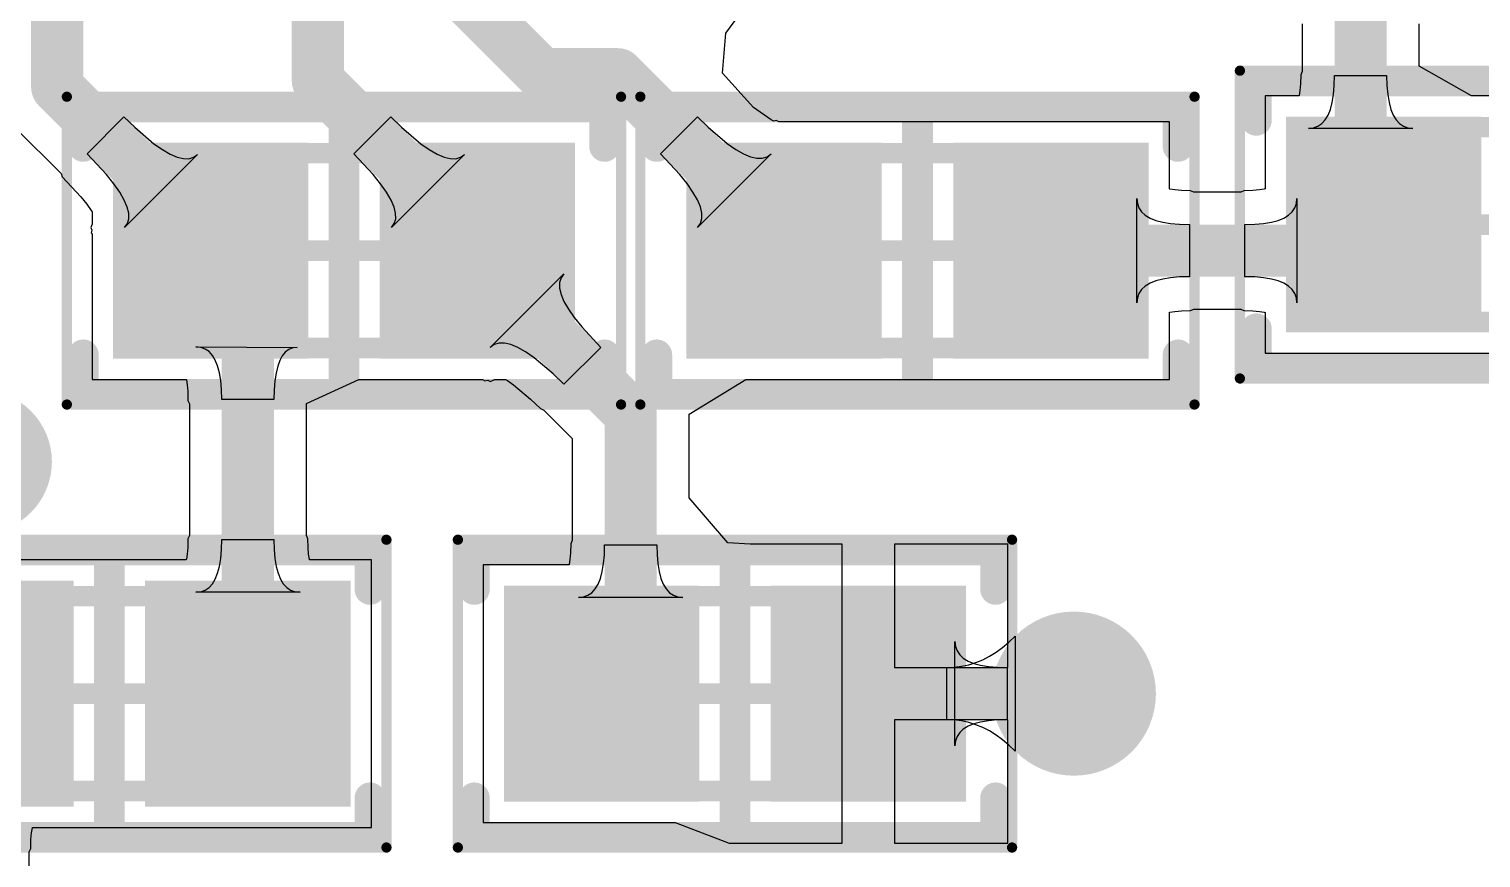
# Model space of a CAD drawing. Header units: millimetres. Extents: x 5.78 to 6.87, y 0.85 to 2.46.
# Drawn here: x 5.9346 to 6.2131, y 1.5185 to 1.6775 of the extents above; entities that cross this region are included whole.
import ezdxf

# ---------------------------------------------------------------- set-up
doc = ezdxf.new("R2010")
doc.units = ezdxf.units.MM
doc.header["$MEASUREMENT"] = 0
for name, color, linetype in [('BottomLayer', 5, 'Continuous'), ('Mechanical13', 56, 'Continuous'), ('Mechanical15', 56, 'Continuous'), ('MultiLayer', 9, 'Continuous'), ('TopLayer', 1, 'Continuous'), ('TopOverlay', 2, 'Continuous'), ('TopPaste', 8, 'Continuous'), ('TopSolder', 216, 'Continuous'), ('ViaHoleLayer', 16, 'Continuous')]:
    doc.layers.add(name, color=color, linetype=linetype)

# ---------------------------------------------------------------- blocks, each defined once
blk = doc.blocks.new('CAP_0603_1608_47')
at = {"layer": 'Mechanical13', "const_width": 0.00394}
for points in [[(-0.03445, 0.0187), (-0.03445, -0.0187)], [(0.03445, 0.0187), (-0.03445, 0.0187)], [(0.03445, 0.0187), (0.03445, -0.0187)], [(0.03445, -0.0187), (-0.03445, -0.0187)]]:
    blk.add_lwpolyline(points, dxfattribs=at)
at = {"layer": 'Mechanical13', "const_width": 0.00197}
for points in [[(-0.03543, 0.0187, 1), (-0.03346, 0.0187, 1)], [(-0.03543, 0.0187, 1), (-0.03346, 0.0187, 1)], [(0.03346, 0.0187, 1), (0.03543, 0.0187, 1)], [(0.03346, 0.0187, 1), (0.03543, 0.0187, 1)], [(-0.03543, -0.0187, 1), (-0.03346, -0.0187, 1)], [(-0.03543, -0.0187, 1), (-0.03346, -0.0187, 1)], [(0.03346, -0.0187, 1), (0.03543, -0.0187, 1)], [(0.03346, -0.0187, 1), (0.03543, -0.0187, 1)]]:
    blk.add_lwpolyline(points, format="xyb", close=True, dxfattribs=at)
at = {"layer": 'Mechanical15'}
for points, const_width in [([(-0.05315, 0.02953), (-0.05315, -0.02953)], 0.00197), ([(0.05315, 0.02953), (-0.05315, 0.02953)], 0.00197), ([(0.05315, 0.02953), (0.05315, -0.02953)], 0.00197), ([(0, 0.0187), (0, -0.0187)], 0.00394), ([(0.0187, 0), (-0.0187, 0)], 0.00394), ([(0.05315, -0.02953), (-0.05315, -0.02953)], 0.00197)]:
    blk.add_lwpolyline(points, dxfattribs=dict(at, const_width=const_width))
for points, const_width in [([(-0.05364, 0.02953, 1), (-0.05266, 0.02953, 1)], 0.000984), ([(-0.05364, 0.02953, 1), (-0.05266, 0.02953, 1)], 0.000984), ([(0.05266, 0.02953, 1), (0.05364, 0.02953, 1)], 0.000984), ([(0.05266, 0.02953, 1), (0.05364, 0.02953, 1)], 0.000984), ([(-0.00098, 0.0187, 1), (0.00098, 0.0187, 1)], 0.00197), ([(-0.01968, 0, 1), (-0.01772, 0, 1)], 0.00197), ([(0.01772, 0, 1), (0.01968, 0, 1)], 0.00197), ([(-0.00098, -0.0187, 1), (0.00098, -0.0187, 1)], 0.00197), ([(-0.05364, -0.02953, 1), (-0.05266, -0.02953, 1)], 0.000984), ([(-0.05364, -0.02953, 1), (-0.05266, -0.02953, 1)], 0.000984), ([(0.05266, -0.02953, 1), (0.05364, -0.02953, 1)], 0.000984), ([(0.05266, -0.02953, 1), (0.05364, -0.02953, 1)], 0.000984)]:
    blk.add_lwpolyline(points, format="xyb", close=True, dxfattribs=dict(at, const_width=const_width))
at = {"layer": 'TopLayer'}
for points in [[(-0.00886, -0.01969), (-0.00886, 0.01969), (-0.04429, -0.01969), (-0.04429, 0.01969)], [(0.04429, -0.01969), (0.04429, 0.01969), (0.00886, -0.01969), (0.00886, 0.01969)]]:
    blk.add_solid(points, dxfattribs=at)
at = {"layer": 'TopOverlay', "const_width": 0.00591}
for points in [[(0.05, 0.02756), (-0.05, 0.02756)], [(-0.05, 0.02756), (-0.05, 0.02)], [(0, 0.02756), (0, -0.02756)], [(0.05, 0.02756), (0.05, 0.02)], [(-0.05, -0.02), (-0.05, -0.02756)], [(0.05, -0.02), (0.05, -0.02756)], [(0.05, -0.02756), (-0.05, -0.02756)]]:
    blk.add_lwpolyline(points, dxfattribs=at)
at = {"layer": 'TopOverlay', "const_width": 0.00295}
for points in [[(-0.05148, 0.02756, 1), (-0.04852, 0.02756, 1)], [(-0.05148, 0.02756, 1), (-0.04852, 0.02756, 1)], [(-0.00148, 0.02756, 1), (0.00148, 0.02756, 1)], [(0.04852, 0.02756, 1), (0.05148, 0.02756, 1)], [(0.04852, 0.02756, 1), (0.05148, 0.02756, 1)], [(-0.05148, 0.02, 1), (-0.04852, 0.02, 1)], [(0.04852, 0.02, 1), (0.05148, 0.02, 1)], [(-0.05148, -0.02, 1), (-0.04852, -0.02, 1)], [(0.04852, -0.02, 1), (0.05148, -0.02, 1)], [(-0.05148, -0.02756, 1), (-0.04852, -0.02756, 1)], [(-0.05148, -0.02756, 1), (-0.04852, -0.02756, 1)], [(-0.00148, -0.02756, 1), (0.00148, -0.02756, 1)], [(0.04852, -0.02756, 1), (0.05148, -0.02756, 1)], [(0.04852, -0.02756, 1), (0.05148, -0.02756, 1)]]:
    blk.add_lwpolyline(points, format="xyb", close=True, dxfattribs=at)
at = {"layer": 'TopPaste'}
for points in [[(-0.00886, -0.01969), (-0.00886, 0.01969), (-0.04429, -0.01969), (-0.04429, 0.01969)], [(0.04429, -0.01969), (0.04429, 0.01969), (0.00886, -0.01969), (0.00886, 0.01969)]]:
    blk.add_solid(points, dxfattribs=at)
at = {"layer": 'TopSolder'}
for points in [[(-0.00686, -0.02168), (-0.00686, 0.02168), (-0.04629, -0.02168), (-0.04629, 0.02168)], [(0.04629, -0.02168), (0.04629, 0.02168), (0.00686, -0.02168), (0.00686, 0.02168)]]:
    blk.add_solid(points, dxfattribs=at)
blk = doc.blocks.new('RES_0603_1608_60')
at = {"layer": 'Mechanical13', "const_width": 0.00394}
for points in [[(-0.03445, 0.0187), (-0.03445, -0.0187)], [(0.03445, 0.0187), (-0.03445, 0.0187)], [(0.03445, 0.0187), (0.03445, -0.0187)], [(0.03445, -0.0187), (-0.03445, -0.0187)]]:
    blk.add_lwpolyline(points, dxfattribs=at)
at = {"layer": 'Mechanical13', "const_width": 0.00197}
for points in [[(-0.03543, 0.0187, 1), (-0.03346, 0.0187, 1)], [(-0.03543, 0.0187, 1), (-0.03346, 0.0187, 1)], [(0.03346, 0.0187, 1), (0.03543, 0.0187, 1)], [(0.03346, 0.0187, 1), (0.03543, 0.0187, 1)], [(-0.03543, -0.0187, 1), (-0.03346, -0.0187, 1)], [(-0.03543, -0.0187, 1), (-0.03346, -0.0187, 1)], [(0.03346, -0.0187, 1), (0.03543, -0.0187, 1)], [(0.03346, -0.0187, 1), (0.03543, -0.0187, 1)]]:
    blk.add_lwpolyline(points, format="xyb", close=True, dxfattribs=at)
at = {"layer": 'Mechanical15'}
for points, const_width in [([(-0.05315, 0.02953), (-0.05315, -0.02953)], 0.00197), ([(0.05315, 0.02953), (-0.05315, 0.02953)], 0.00197), ([(0.05315, 0.02953), (0.05315, -0.02953)], 0.00197), ([(0, 0.0187), (0, -0.0187)], 0.00394), ([(0.0187, 0), (-0.0187, 0)], 0.00394), ([(0.05315, -0.02953), (-0.05315, -0.02953)], 0.00197)]:
    blk.add_lwpolyline(points, dxfattribs=dict(at, const_width=const_width))
for points, const_width in [([(-0.05364, 0.02953, 1), (-0.05266, 0.02953, 1)], 0.000984), ([(-0.05364, 0.02953, 1), (-0.05266, 0.02953, 1)], 0.000984), ([(0.05266, 0.02953, 1), (0.05364, 0.02953, 1)], 0.000984), ([(0.05266, 0.02953, 1), (0.05364, 0.02953, 1)], 0.000984), ([(-0.00098, 0.0187, 1), (0.00098, 0.0187, 1)], 0.00197), ([(-0.01968, 0, 1), (-0.01772, 0, 1)], 0.00197), ([(0.01772, 0, 1), (0.01968, 0, 1)], 0.00197), ([(-0.00098, -0.0187, 1), (0.00098, -0.0187, 1)], 0.00197), ([(-0.05364, -0.02953, 1), (-0.05266, -0.02953, 1)], 0.000984), ([(-0.05364, -0.02953, 1), (-0.05266, -0.02953, 1)], 0.000984), ([(0.05266, -0.02953, 1), (0.05364, -0.02953, 1)], 0.000984), ([(0.05266, -0.02953, 1), (0.05364, -0.02953, 1)], 0.000984)]:
    blk.add_lwpolyline(points, format="xyb", close=True, dxfattribs=dict(at, const_width=const_width))
at = {"layer": 'TopLayer'}
for points in [[(-0.00886, -0.0187), (-0.00886, 0.0187), (-0.04232, -0.0187), (-0.04232, 0.0187)], [(0.04232, -0.0187), (0.04232, 0.0187), (0.00886, -0.0187), (0.00886, 0.0187)]]:
    blk.add_solid(points, dxfattribs=at)
at = {"layer": 'TopOverlay', "const_width": 0.00591}
for points in [[(-0.05, 0.02756), (-0.05, 0.02)], [(0.05, 0.02756), (-0.05, 0.02756)], [(0, 0.02756), (0, -0.02756)], [(0.05, 0.02756), (0.05, 0.02)], [(-0.05, -0.02), (-0.05, -0.02756)], [(0.05, -0.02), (0.05, -0.02756)], [(0.05, -0.02756), (-0.05, -0.02756)]]:
    blk.add_lwpolyline(points, dxfattribs=at)
at = {"layer": 'TopOverlay', "const_width": 0.00295}
for points in [[(-0.05148, 0.02756, 1), (-0.04852, 0.02756, 1)], [(-0.05148, 0.02756, 1), (-0.04852, 0.02756, 1)], [(-0.00148, 0.02756, 1), (0.00148, 0.02756, 1)], [(0.04852, 0.02756, 1), (0.05148, 0.02756, 1)], [(0.04852, 0.02756, 1), (0.05148, 0.02756, 1)], [(-0.05148, 0.02, 1), (-0.04852, 0.02, 1)], [(0.04852, 0.02, 1), (0.05148, 0.02, 1)], [(-0.05148, -0.02, 1), (-0.04852, -0.02, 1)], [(0.04852, -0.02, 1), (0.05148, -0.02, 1)], [(-0.05148, -0.02756, 1), (-0.04852, -0.02756, 1)], [(-0.05148, -0.02756, 1), (-0.04852, -0.02756, 1)], [(-0.00148, -0.02756, 1), (0.00148, -0.02756, 1)], [(0.04852, -0.02756, 1), (0.05148, -0.02756, 1)], [(0.04852, -0.02756, 1), (0.05148, -0.02756, 1)]]:
    blk.add_lwpolyline(points, format="xyb", close=True, dxfattribs=at)
at = {"layer": 'TopPaste'}
for points in [[(-0.00886, -0.0187), (-0.00886, 0.0187), (-0.04232, -0.0187), (-0.04232, 0.0187)], [(0.04232, -0.0187), (0.04232, 0.0187), (0.00886, -0.0187), (0.00886, 0.0187)]]:
    blk.add_solid(points, dxfattribs=at)
at = {"layer": 'TopSolder'}
for points in [[(-0.00686, -0.0207), (-0.00686, 0.0207), (-0.04432, -0.0207), (-0.04432, 0.0207)], [(0.04432, -0.0207), (0.04432, 0.0207), (0.00686, -0.0207), (0.00686, 0.0207)]]:
    blk.add_solid(points, dxfattribs=at)
blk = doc.blocks.new('RES_0603_1608_65')
at = {"layer": 'Mechanical13', "const_width": 0.00394}
for points in [[(-0.03445, -0.0187), (-0.03445, 0.0187)], [(-0.03445, 0.0187), (0.03445, 0.0187)], [(0.03445, -0.0187), (0.03445, 0.0187)], [(-0.03445, -0.0187), (0.03445, -0.0187)]]:
    blk.add_lwpolyline(points, dxfattribs=at)
at = {"layer": 'Mechanical13', "const_width": 0.00197}
for points in [[(-0.03543, 0.0187, 1), (-0.03346, 0.0187, 1)], [(-0.03543, 0.0187, 1), (-0.03346, 0.0187, 1)], [(0.03346, 0.0187, 1), (0.03543, 0.0187, 1)], [(0.03346, 0.0187, 1), (0.03543, 0.0187, 1)], [(-0.03543, -0.0187, 1), (-0.03346, -0.0187, 1)], [(-0.03543, -0.0187, 1), (-0.03346, -0.0187, 1)], [(0.03346, -0.0187, 1), (0.03543, -0.0187, 1)], [(0.03346, -0.0187, 1), (0.03543, -0.0187, 1)]]:
    blk.add_lwpolyline(points, format="xyb", close=True, dxfattribs=at)
at = {"layer": 'Mechanical15'}
for points, const_width in [([(-0.05315, -0.02953), (-0.05315, 0.02953)], 0.00197), ([(-0.05315, 0.02953), (0.05315, 0.02953)], 0.00197), ([(0.05315, -0.02953), (0.05315, 0.02953)], 0.00197), ([(0, -0.0187), (0, 0.0187)], 0.00394), ([(-0.0187, 0), (0.0187, 0)], 0.00394), ([(-0.05315, -0.02953), (0.05315, -0.02953)], 0.00197)]:
    blk.add_lwpolyline(points, dxfattribs=dict(at, const_width=const_width))
for points, const_width in [([(-0.05364, 0.02953, 1), (-0.05266, 0.02953, 1)], 0.000984), ([(-0.05364, 0.02953, 1), (-0.05266, 0.02953, 1)], 0.000984), ([(0.05266, 0.02953, 1), (0.05364, 0.02953, 1)], 0.000984), ([(0.05266, 0.02953, 1), (0.05364, 0.02953, 1)], 0.000984), ([(-0.00098, 0.0187, 1), (0.00098, 0.0187, 1)], 0.00197), ([(-0.01968, 0, 1), (-0.01772, 0, 1)], 0.00197), ([(0.01772, 0, 1), (0.01968, 0, 1)], 0.00197), ([(-0.00098, -0.0187, 1), (0.00098, -0.0187, 1)], 0.00197), ([(-0.05364, -0.02953, 1), (-0.05266, -0.02953, 1)], 0.000984), ([(-0.05364, -0.02953, 1), (-0.05266, -0.02953, 1)], 0.000984), ([(0.05266, -0.02953, 1), (0.05364, -0.02953, 1)], 0.000984), ([(0.05266, -0.02953, 1), (0.05364, -0.02953, 1)], 0.000984)]:
    blk.add_lwpolyline(points, format="xyb", close=True, dxfattribs=dict(at, const_width=const_width))
at = {"layer": 'TopLayer'}
for points in [[(-0.00886, -0.0187), (-0.00886, 0.0187), (-0.04232, -0.0187), (-0.04232, 0.0187)], [(0.04232, -0.0187), (0.04232, 0.0187), (0.00886, -0.0187), (0.00886, 0.0187)]]:
    blk.add_solid(points, dxfattribs=at)
at = {"layer": 'TopOverlay', "const_width": 0.00591}
for points in [[(-0.05, 0.02), (-0.05, 0.02756)], [(-0.05, 0.02756), (0.05, 0.02756)], [(0, -0.02756), (0, 0.02756)], [(0.05, 0.02), (0.05, 0.02756)], [(-0.05, -0.02756), (-0.05, -0.02)], [(0.05, -0.02756), (0.05, -0.02)], [(-0.05, -0.02756), (0.05, -0.02756)]]:
    blk.add_lwpolyline(points, dxfattribs=at)
at = {"layer": 'TopOverlay', "const_width": 0.00295}
for points in [[(-0.05148, 0.02756, 1), (-0.04852, 0.02756, 1)], [(-0.05148, 0.02756, 1), (-0.04852, 0.02756, 1)], [(-0.00148, 0.02756, 1), (0.00148, 0.02756, 1)], [(0.04852, 0.02756, 1), (0.05148, 0.02756, 1)], [(0.04852, 0.02756, 1), (0.05148, 0.02756, 1)], [(-0.05148, 0.02, 1), (-0.04852, 0.02, 1)], [(0.04852, 0.02, 1), (0.05148, 0.02, 1)], [(-0.05148, -0.02, 1), (-0.04852, -0.02, 1)], [(0.04852, -0.02, 1), (0.05148, -0.02, 1)], [(-0.05148, -0.02756, 1), (-0.04852, -0.02756, 1)], [(-0.05148, -0.02756, 1), (-0.04852, -0.02756, 1)], [(-0.00148, -0.02756, 1), (0.00148, -0.02756, 1)], [(0.04852, -0.02756, 1), (0.05148, -0.02756, 1)], [(0.04852, -0.02756, 1), (0.05148, -0.02756, 1)]]:
    blk.add_lwpolyline(points, format="xyb", close=True, dxfattribs=at)
at = {"layer": 'TopPaste'}
for points in [[(-0.00886, -0.0187), (-0.00886, 0.0187), (-0.04232, -0.0187), (-0.04232, 0.0187)], [(0.04232, -0.0187), (0.04232, 0.0187), (0.00886, -0.0187), (0.00886, 0.0187)]]:
    blk.add_solid(points, dxfattribs=at)
at = {"layer": 'TopSolder'}
for points in [[(-0.00686, -0.0207), (-0.00686, 0.0207), (-0.04432, -0.0207), (-0.04432, 0.0207)], [(0.04432, -0.0207), (0.04432, 0.0207), (0.00686, -0.0207), (0.00686, 0.0207)]]:
    blk.add_solid(points, dxfattribs=at)
blk = doc.blocks.new('RES_0603_1608_66')
at = {"layer": 'Mechanical13', "const_width": 0.00394}
for points in [[(-0.03445, -0.0187), (-0.03445, 0.0187)], [(-0.03445, 0.0187), (0.03445, 0.0187)], [(0.03445, -0.0187), (0.03445, 0.0187)], [(-0.03445, -0.0187), (0.03445, -0.0187)]]:
    blk.add_lwpolyline(points, dxfattribs=at)
at = {"layer": 'Mechanical13', "const_width": 0.00197}
for points in [[(-0.03543, 0.0187, 1), (-0.03346, 0.0187, 1)], [(-0.03543, 0.0187, 1), (-0.03346, 0.0187, 1)], [(0.03346, 0.0187, 1), (0.03543, 0.0187, 1)], [(0.03346, 0.0187, 1), (0.03543, 0.0187, 1)], [(-0.03543, -0.0187, 1), (-0.03346, -0.0187, 1)], [(-0.03543, -0.0187, 1), (-0.03346, -0.0187, 1)], [(0.03346, -0.0187, 1), (0.03543, -0.0187, 1)], [(0.03346, -0.0187, 1), (0.03543, -0.0187, 1)]]:
    blk.add_lwpolyline(points, format="xyb", close=True, dxfattribs=at)
at = {"layer": 'Mechanical15'}
for points, const_width in [([(-0.05315, -0.02953), (-0.05315, 0.02953)], 0.00197), ([(-0.05315, 0.02953), (0.05315, 0.02953)], 0.00197), ([(0.05315, -0.02953), (0.05315, 0.02953)], 0.00197), ([(0, -0.0187), (0, 0.0187)], 0.00394), ([(-0.0187, 0), (0.0187, 0)], 0.00394), ([(-0.05315, -0.02953), (0.05315, -0.02953)], 0.00197)]:
    blk.add_lwpolyline(points, dxfattribs=dict(at, const_width=const_width))
for points, const_width in [([(-0.05364, 0.02953, 1), (-0.05266, 0.02953, 1)], 0.000984), ([(-0.05364, 0.02953, 1), (-0.05266, 0.02953, 1)], 0.000984), ([(0.05266, 0.02953, 1), (0.05364, 0.02953, 1)], 0.000984), ([(0.05266, 0.02953, 1), (0.05364, 0.02953, 1)], 0.000984), ([(-0.00098, 0.0187, 1), (0.00098, 0.0187, 1)], 0.00197), ([(-0.01968, 0, 1), (-0.01772, 0, 1)], 0.00197), ([(0.01772, 0, 1), (0.01968, 0, 1)], 0.00197), ([(-0.00098, -0.0187, 1), (0.00098, -0.0187, 1)], 0.00197), ([(-0.05364, -0.02953, 1), (-0.05266, -0.02953, 1)], 0.000984), ([(-0.05364, -0.02953, 1), (-0.05266, -0.02953, 1)], 0.000984), ([(0.05266, -0.02953, 1), (0.05364, -0.02953, 1)], 0.000984), ([(0.05266, -0.02953, 1), (0.05364, -0.02953, 1)], 0.000984)]:
    blk.add_lwpolyline(points, format="xyb", close=True, dxfattribs=dict(at, const_width=const_width))
at = {"layer": 'TopLayer'}
for points in [[(-0.00886, -0.0187), (-0.00886, 0.0187), (-0.04232, -0.0187), (-0.04232, 0.0187)], [(0.04232, -0.0187), (0.04232, 0.0187), (0.00886, -0.0187), (0.00886, 0.0187)]]:
    blk.add_solid(points, dxfattribs=at)
at = {"layer": 'TopOverlay', "const_width": 0.00591}
for points in [[(-0.05, 0.02), (-0.05, 0.02756)], [(-0.05, 0.02756), (0.05, 0.02756)], [(0, -0.02756), (0, 0.02756)], [(0.05, 0.02), (0.05, 0.02756)], [(-0.05, -0.02756), (-0.05, -0.02)], [(0.05, -0.02756), (0.05, -0.02)], [(-0.05, -0.02756), (0.05, -0.02756)]]:
    blk.add_lwpolyline(points, dxfattribs=at)
at = {"layer": 'TopOverlay', "const_width": 0.00295}
for points in [[(-0.05148, 0.02756, 1), (-0.04852, 0.02756, 1)], [(-0.05148, 0.02756, 1), (-0.04852, 0.02756, 1)], [(-0.00148, 0.02756, 1), (0.00148, 0.02756, 1)], [(0.04852, 0.02756, 1), (0.05148, 0.02756, 1)], [(0.04852, 0.02756, 1), (0.05148, 0.02756, 1)], [(-0.05148, 0.02, 1), (-0.04852, 0.02, 1)], [(0.04852, 0.02, 1), (0.05148, 0.02, 1)], [(-0.05148, -0.02, 1), (-0.04852, -0.02, 1)], [(0.04852, -0.02, 1), (0.05148, -0.02, 1)], [(-0.05148, -0.02756, 1), (-0.04852, -0.02756, 1)], [(-0.05148, -0.02756, 1), (-0.04852, -0.02756, 1)], [(-0.00148, -0.02756, 1), (0.00148, -0.02756, 1)], [(0.04852, -0.02756, 1), (0.05148, -0.02756, 1)], [(0.04852, -0.02756, 1), (0.05148, -0.02756, 1)]]:
    blk.add_lwpolyline(points, format="xyb", close=True, dxfattribs=at)
at = {"layer": 'TopPaste'}
for points in [[(-0.00886, -0.0187), (-0.00886, 0.0187), (-0.04232, -0.0187), (-0.04232, 0.0187)], [(0.04232, -0.0187), (0.04232, 0.0187), (0.00886, -0.0187), (0.00886, 0.0187)]]:
    blk.add_solid(points, dxfattribs=at)
at = {"layer": 'TopSolder'}
for points in [[(-0.00686, -0.0207), (-0.00686, 0.0207), (-0.04432, -0.0207), (-0.04432, 0.0207)], [(0.04432, -0.0207), (0.04432, 0.0207), (0.00686, -0.0207), (0.00686, 0.0207)]]:
    blk.add_solid(points, dxfattribs=at)
blk = doc.blocks.new('RES_0603_1608_67')
at = {"layer": 'Mechanical13', "const_width": 0.00394}
for points in [[(-0.03445, 0.0187), (-0.03445, -0.0187)], [(0.03445, 0.0187), (-0.03445, 0.0187)], [(0.03445, 0.0187), (0.03445, -0.0187)], [(0.03445, -0.0187), (-0.03445, -0.0187)]]:
    blk.add_lwpolyline(points, dxfattribs=at)
at = {"layer": 'Mechanical13', "const_width": 0.00197}
for points in [[(-0.03543, 0.0187, 1), (-0.03346, 0.0187, 1)], [(-0.03543, 0.0187, 1), (-0.03346, 0.0187, 1)], [(0.03346, 0.0187, 1), (0.03543, 0.0187, 1)], [(0.03346, 0.0187, 1), (0.03543, 0.0187, 1)], [(-0.03543, -0.0187, 1), (-0.03346, -0.0187, 1)], [(-0.03543, -0.0187, 1), (-0.03346, -0.0187, 1)], [(0.03346, -0.0187, 1), (0.03543, -0.0187, 1)], [(0.03346, -0.0187, 1), (0.03543, -0.0187, 1)]]:
    blk.add_lwpolyline(points, format="xyb", close=True, dxfattribs=at)
at = {"layer": 'Mechanical15'}
for points, const_width in [([(-0.05315, 0.02953), (-0.05315, -0.02953)], 0.00197), ([(0.05315, 0.02953), (-0.05315, 0.02953)], 0.00197), ([(0.05315, 0.02953), (0.05315, -0.02953)], 0.00197), ([(0, 0.0187), (0, -0.0187)], 0.00394), ([(0.0187, 0), (-0.0187, 0)], 0.00394), ([(0.05315, -0.02953), (-0.05315, -0.02953)], 0.00197)]:
    blk.add_lwpolyline(points, dxfattribs=dict(at, const_width=const_width))
for points, const_width in [([(-0.05364, 0.02953, 1), (-0.05266, 0.02953, 1)], 0.000984), ([(-0.05364, 0.02953, 1), (-0.05266, 0.02953, 1)], 0.000984), ([(0.05266, 0.02953, 1), (0.05364, 0.02953, 1)], 0.000984), ([(0.05266, 0.02953, 1), (0.05364, 0.02953, 1)], 0.000984), ([(-0.00098, 0.0187, 1), (0.00098, 0.0187, 1)], 0.00197), ([(-0.01968, 0, 1), (-0.01772, 0, 1)], 0.00197), ([(0.01772, 0, 1), (0.01968, 0, 1)], 0.00197), ([(-0.00098, -0.0187, 1), (0.00098, -0.0187, 1)], 0.00197), ([(-0.05364, -0.02953, 1), (-0.05266, -0.02953, 1)], 0.000984), ([(-0.05364, -0.02953, 1), (-0.05266, -0.02953, 1)], 0.000984), ([(0.05266, -0.02953, 1), (0.05364, -0.02953, 1)], 0.000984), ([(0.05266, -0.02953, 1), (0.05364, -0.02953, 1)], 0.000984)]:
    blk.add_lwpolyline(points, format="xyb", close=True, dxfattribs=dict(at, const_width=const_width))
at = {"layer": 'TopLayer'}
for points in [[(-0.00886, -0.0187), (-0.00886, 0.0187), (-0.04232, -0.0187), (-0.04232, 0.0187)], [(0.04232, -0.0187), (0.04232, 0.0187), (0.00886, -0.0187), (0.00886, 0.0187)]]:
    blk.add_solid(points, dxfattribs=at)
at = {"layer": 'TopOverlay', "const_width": 0.00591}
for points in [[(-0.05, 0.02756), (-0.05, 0.02)], [(0.05, 0.02756), (-0.05, 0.02756)], [(0, 0.02756), (0, -0.02756)], [(0.05, 0.02756), (0.05, 0.02)], [(-0.05, -0.02), (-0.05, -0.02756)], [(0.05, -0.02), (0.05, -0.02756)], [(0.05, -0.02756), (-0.05, -0.02756)]]:
    blk.add_lwpolyline(points, dxfattribs=at)
at = {"layer": 'TopOverlay', "const_width": 0.00295}
for points in [[(-0.05148, 0.02756, 1), (-0.04852, 0.02756, 1)], [(-0.05148, 0.02756, 1), (-0.04852, 0.02756, 1)], [(-0.00148, 0.02756, 1), (0.00148, 0.02756, 1)], [(0.04852, 0.02756, 1), (0.05148, 0.02756, 1)], [(0.04852, 0.02756, 1), (0.05148, 0.02756, 1)], [(-0.05148, 0.02, 1), (-0.04852, 0.02, 1)], [(0.04852, 0.02, 1), (0.05148, 0.02, 1)], [(-0.05148, -0.02, 1), (-0.04852, -0.02, 1)], [(0.04852, -0.02, 1), (0.05148, -0.02, 1)], [(-0.05148, -0.02756, 1), (-0.04852, -0.02756, 1)], [(-0.05148, -0.02756, 1), (-0.04852, -0.02756, 1)], [(-0.00148, -0.02756, 1), (0.00148, -0.02756, 1)], [(0.04852, -0.02756, 1), (0.05148, -0.02756, 1)], [(0.04852, -0.02756, 1), (0.05148, -0.02756, 1)]]:
    blk.add_lwpolyline(points, format="xyb", close=True, dxfattribs=at)
at = {"layer": 'TopPaste'}
for points in [[(-0.00886, -0.0187), (-0.00886, 0.0187), (-0.04232, -0.0187), (-0.04232, 0.0187)], [(0.04232, -0.0187), (0.04232, 0.0187), (0.00886, -0.0187), (0.00886, 0.0187)]]:
    blk.add_solid(points, dxfattribs=at)
at = {"layer": 'TopSolder'}
for points in [[(-0.00686, -0.0207), (-0.00686, 0.0207), (-0.04432, -0.0207), (-0.04432, 0.0207)], [(0.04432, -0.0207), (0.04432, 0.0207), (0.00686, -0.0207), (0.00686, 0.0207)]]:
    blk.add_solid(points, dxfattribs=at)

msp = doc.modelspace()

# ---------------------------------------------------------------- linework, layer by layer
at = {"layer": 'BottomLayer'}
for points, const_width in [([(5.91831, 1.59449, 1), (5.93209, 1.59449, 1)], 0.01378), ([(6.12713, 1.55, 1), (6.14287, 1.55, 1)], 0.01575)]:
    msp.add_lwpolyline(points, format="xyb", close=True, dxfattribs=dict(at, const_width=const_width))
at = {"layer": 'MultiLayer'}
for points, const_width in [([(5.91831, 1.59449, 1), (5.93209, 1.59449, 1)], 0.01378), ([(6.12713, 1.55, 1), (6.14287, 1.55, 1)], 0.01575)]:
    msp.add_lwpolyline(points, format="xyb", close=True, dxfattribs=dict(at, const_width=const_width))
at = {"layer": 'TopLayer'}
for p, q in [((6.06761, 1.66905), (6.06822, 1.6767)), ((6.06822, 1.6767), (6.07004, 1.67917)), ((6.17878, 1.6785), (6.17878, 1.66937)), ((6.20122, 1.67039), (6.20122, 1.6785)), ((6.07354, 1.66246), (6.06761, 1.66905)), ((6.17851, 1.66875), (6.17846, 1.66703)), ((6.17878, 1.66937), (6.17851, 1.66875)), ((6.18495, 1.66666), (6.185, 1.66858)), ((6.185, 1.66858), (6.195, 1.66858)), ((6.195, 1.66858), (6.19505, 1.66666)), ((6.21128, 1.6647), (6.20122, 1.67039)), ((6.17835, 1.66575), (6.17819, 1.66479)), ((6.17846, 1.66703), (6.17835, 1.66575)), ((6.1848, 1.66494), (6.18495, 1.66666)), ((6.19505, 1.66666), (6.1952, 1.66494)), ((6.17817, 1.6647), (6.17168, 1.6647)), ((6.17168, 1.6647), (6.17168, 1.64685)), ((6.17819, 1.66479), (6.17817, 1.6647)), ((6.1842, 1.6621), (6.18455, 1.66342)), ((6.18455, 1.66342), (6.1848, 1.66494)), ((6.1952, 1.66494), (6.19545, 1.66342)), ((6.19545, 1.66342), (6.1958, 1.6621)), ((6.21684, 1.6647), (6.21128, 1.6647)), ((5.94573, 1.65358), (5.9528, 1.66065)), ((5.9528, 1.66065), (5.95486, 1.65866)), ((5.99691, 1.65358), (6.00398, 1.66065)), ((6.00398, 1.66065), (6.00604, 1.65866)), ((6.05573, 1.65358), (6.0628, 1.66065)), ((6.0628, 1.66065), (6.06485, 1.65867)), ((6.07694, 1.66008), (6.07354, 1.66246)), ((6.07743, 1.65987), (6.07694, 1.66008)), ((6.07795, 1.66), (6.07743, 1.65987)), ((6.07843, 1.6597), (6.07795, 1.66)), ((6.18255, 1.65937), (6.1832, 1.66008)), ((6.1832, 1.66008), (6.18375, 1.66099)), ((6.18375, 1.66099), (6.1842, 1.6621)), ((6.1958, 1.6621), (6.19625, 1.66099)), ((6.19625, 1.66099), (6.1968, 1.66008)), ((6.1968, 1.66008), (6.19745, 1.65937)), ((5.93207, 1.65845), (5.94074, 1.64978)), ((5.95486, 1.65866), (5.95855, 1.65552)), ((6.00604, 1.65866), (6.00973, 1.65552)), ((6.06485, 1.65867), (6.06853, 1.65556)), ((6.09586, 1.6597), (6.07843, 1.6597)), ((6.10786, 1.6597), (6.09586, 1.6597)), ((6.11414, 1.6597), (6.10786, 1.6597)), ((6.15332, 1.6597), (6.11414, 1.6597)), ((6.15332, 1.64683), (6.15332, 1.6597)), ((6.18, 1.65846), (6.18095, 1.65856)), ((6.2, 1.65846), (6.18, 1.65846)), ((6.18095, 1.65856), (6.1818, 1.65887)), ((6.1818, 1.65887), (6.18255, 1.65937)), ((6.19745, 1.65937), (6.1982, 1.65887)), ((6.1982, 1.65887), (6.19905, 1.65856)), ((6.19905, 1.65856), (6.2, 1.65846)), ((5.95855, 1.65552), (5.96018, 1.65438)), ((5.96018, 1.65438), (5.96167, 1.65352)), ((6.00973, 1.65552), (6.01136, 1.65438)), ((6.01136, 1.65438), (6.01285, 1.65352)), ((6.06853, 1.65556), (6.07015, 1.65443)), ((6.07015, 1.65443), (6.07164, 1.65358)), ((5.94943, 1.6496), (5.94573, 1.65358)), ((5.96694, 1.65346), (5.95292, 1.63944)), ((5.96167, 1.65352), (5.96301, 1.65294)), ((5.96301, 1.65294), (5.96421, 1.65265)), ((5.96421, 1.65265), (5.96526, 1.65264)), ((5.96526, 1.65264), (5.96617, 1.65291)), ((5.96617, 1.65291), (5.96694, 1.65346)), ((6.00061, 1.6496), (5.99691, 1.65358)), ((6.01812, 1.65346), (6.0041, 1.63944)), ((6.01285, 1.65352), (6.01419, 1.65294)), ((6.01419, 1.65294), (6.01539, 1.65265)), ((6.01539, 1.65265), (6.01644, 1.65264)), ((6.01644, 1.65264), (6.01735, 1.65291)), ((6.01735, 1.65291), (6.01812, 1.65346)), ((6.0594, 1.64962), (6.05573, 1.65358)), ((6.07694, 1.65358), (6.0628, 1.63944)), ((6.07164, 1.65358), (6.07298, 1.65302)), ((6.07298, 1.65302), (6.07418, 1.65273)), ((6.07418, 1.65273), (6.07524, 1.65273)), ((6.07524, 1.65273), (6.07616, 1.65302)), ((6.07616, 1.65302), (6.07694, 1.65358)), ((5.94074, 1.64978), (5.94097, 1.64916)), ((5.94097, 1.64916), (5.94451, 1.64535)), ((5.95085, 1.64783), (5.94943, 1.6496)), ((6.00203, 1.64783), (6.00061, 1.6496)), ((6.06082, 1.64785), (6.0594, 1.64962)), ((5.952, 1.6462), (5.95085, 1.64783)), ((5.95286, 1.64471), (5.952, 1.6462)), ((6.00318, 1.6462), (6.00203, 1.64783)), ((6.00404, 1.64471), (6.00318, 1.6462)), ((6.06195, 1.64623), (6.06082, 1.64785)), ((6.0628, 1.64474), (6.06195, 1.64623)), ((6.15341, 1.64681), (6.15332, 1.64683)), ((6.15437, 1.64665), (6.15341, 1.64681)), ((6.15565, 1.64654), (6.15437, 1.64665)), ((6.15737, 1.64649), (6.15565, 1.64654)), ((6.15799, 1.64622), (6.15737, 1.64649)), ((6.16701, 1.64622), (6.15799, 1.64622)), ((6.16763, 1.64649), (6.16701, 1.64622)), ((6.16933, 1.64654), (6.16763, 1.64649)), ((6.17058, 1.64665), (6.16933, 1.64654)), ((6.17152, 1.6468), (6.17058, 1.64665)), ((6.17168, 1.64685), (6.17152, 1.6468)), ((5.94451, 1.64535), (5.94566, 1.64392)), ((5.94566, 1.64392), (5.94652, 1.6427)), ((5.95344, 1.64337), (5.95286, 1.64471)), ((5.95373, 1.64217), (5.95344, 1.64337)), ((6.00462, 1.64337), (6.00404, 1.64471)), ((6.00491, 1.64217), (6.00462, 1.64337)), ((6.06336, 1.6434), (6.0628, 1.64474)), ((6.06365, 1.6422), (6.06336, 1.6434)), ((6.14708, 1.625), (6.14708, 1.645)), ((6.14708, 1.645), (6.14718, 1.64405)), ((6.14718, 1.64405), (6.14749, 1.6432)), ((6.14749, 1.6432), (6.14799, 1.64245)), ((6.1769, 1.64245), (6.1774, 1.6432)), ((6.1774, 1.6432), (6.1777, 1.64405)), ((6.1777, 1.64405), (6.1778, 1.645)), ((6.1778, 1.645), (6.1778, 1.625)), ((5.94652, 1.6427), (5.94668, 1.64242)), ((5.94668, 1.64242), (5.94668, 1.64005)), ((5.95347, 1.64021), (5.95374, 1.64112)), ((5.95374, 1.64112), (5.95373, 1.64217)), ((6.00465, 1.64021), (6.00492, 1.64112)), ((6.00492, 1.64112), (6.00491, 1.64217)), ((6.06336, 1.64022), (6.06365, 1.64114)), ((6.06365, 1.64114), (6.06365, 1.6422)), ((6.14799, 1.64245), (6.1487, 1.6418)), ((6.1487, 1.6418), (6.14961, 1.64125)), ((6.14961, 1.64125), (6.15073, 1.6408)), ((6.15073, 1.6408), (6.15204, 1.64045)), ((6.15204, 1.64045), (6.15356, 1.6402)), ((6.1714, 1.6402), (6.1729, 1.64045)), ((6.1729, 1.64045), (6.1742, 1.6408)), ((6.1742, 1.6408), (6.1753, 1.64125)), ((6.1753, 1.64125), (6.1762, 1.6418)), ((6.1762, 1.6418), (6.1769, 1.64245)), ((5.94668, 1.64005), (5.94642, 1.63944)), ((5.94642, 1.63944), (5.94663, 1.63893)), ((5.94663, 1.63893), (5.94651, 1.6384)), ((5.94651, 1.6384), (5.94668, 1.63813)), ((5.94668, 1.63813), (5.94668, 1.6103)), ((5.95292, 1.63944), (5.95347, 1.64021)), ((6.0041, 1.63944), (6.00465, 1.64021)), ((6.0628, 1.63944), (6.06336, 1.64022)), ((6.15356, 1.6402), (6.15528, 1.64005)), ((6.15528, 1.64005), (6.1572, 1.64)), ((6.1572, 1.64), (6.1572, 1.63)), ((6.1678, 1.64), (6.1697, 1.64005)), ((6.1678, 1.63), (6.1678, 1.64)), ((6.1697, 1.64005), (6.1714, 1.6402)), ((6.02306, 1.61642), (6.0372, 1.63056)), ((6.03664, 1.62978), (6.03635, 1.62886)), ((6.0372, 1.63056), (6.03664, 1.62978)), ((6.15073, 1.6292), (6.14961, 1.62875)), ((6.15204, 1.62955), (6.15073, 1.6292)), ((6.15356, 1.6298), (6.15204, 1.62955)), ((6.15528, 1.62995), (6.15356, 1.6298)), ((6.1572, 1.63), (6.15528, 1.62995)), ((6.1697, 1.62995), (6.1678, 1.63)), ((6.1714, 1.6298), (6.1697, 1.62995)), ((6.1729, 1.62955), (6.1714, 1.6298)), ((6.1742, 1.6292), (6.1729, 1.62955)), ((6.1753, 1.62875), (6.1742, 1.6292)), ((6.03635, 1.62886), (6.03635, 1.6278)), ((6.03635, 1.6278), (6.03664, 1.6266)), ((6.03664, 1.6266), (6.0372, 1.62526)), ((6.14749, 1.6268), (6.14718, 1.62595)), ((6.14799, 1.62755), (6.14749, 1.6268)), ((6.1487, 1.6282), (6.14799, 1.62755)), ((6.14961, 1.62875), (6.1487, 1.6282)), ((6.1762, 1.6282), (6.1753, 1.62875)), ((6.1769, 1.62755), (6.1762, 1.6282)), ((6.1774, 1.6268), (6.1769, 1.62755)), ((6.1777, 1.62595), (6.1774, 1.6268)), ((6.0372, 1.62526), (6.03805, 1.62377)), ((6.03805, 1.62377), (6.03918, 1.62215)), ((6.14718, 1.62595), (6.14708, 1.625)), ((6.15737, 1.62351), (6.15799, 1.62378)), ((6.15799, 1.62378), (6.16701, 1.62378)), ((6.16701, 1.62378), (6.16763, 1.62351)), ((6.1778, 1.625), (6.1777, 1.62595)), ((6.03918, 1.62215), (6.0406, 1.62038)), ((6.15332, 1.62317), (6.15341, 1.62319)), ((6.15332, 1.6103), (6.15332, 1.62317)), ((6.15341, 1.62319), (6.15437, 1.62335)), ((6.15437, 1.62335), (6.15565, 1.62346)), ((6.15565, 1.62346), (6.15737, 1.62351)), ((6.16763, 1.62351), (6.16933, 1.62346)), ((6.16933, 1.62346), (6.17058, 1.62335)), ((6.17058, 1.62335), (6.17152, 1.6232)), ((6.17152, 1.6232), (6.17168, 1.62315)), ((6.17168, 1.62315), (6.17168, 1.6153)), ((6.0406, 1.62038), (6.04427, 1.61642)), ((5.96752, 1.61643), (5.96657, 1.61654)), ((5.96657, 1.61654), (5.98602, 1.61642)), ((5.96837, 1.61612), (5.96752, 1.61643)), ((5.96912, 1.61562), (5.96837, 1.61612)), ((5.96977, 1.61491), (5.96912, 1.61562)), ((5.98375, 1.61552), (5.98318, 1.61482)), ((5.98442, 1.61602), (5.98375, 1.61552)), ((5.98518, 1.61632), (5.98442, 1.61602)), ((5.98602, 1.61642), (5.98518, 1.61632)), ((6.02384, 1.61698), (6.02306, 1.61642)), ((6.02476, 1.61727), (6.02384, 1.61698)), ((6.02582, 1.61727), (6.02476, 1.61727)), ((6.02702, 1.61698), (6.02582, 1.61727)), ((6.02836, 1.61642), (6.02702, 1.61698)), ((6.02985, 1.61557), (6.02836, 1.61642)), ((6.03147, 1.61444), (6.02985, 1.61557)), ((6.04427, 1.61642), (6.0372, 1.60935)), ((6.17168, 1.6153), (6.21086, 1.6153)), ((6.21086, 1.6153), (6.21684, 1.6153)), ((5.97032, 1.61399), (5.96977, 1.61491)), ((5.97077, 1.61288), (5.97032, 1.61399)), ((5.97112, 1.61157), (5.97077, 1.61288)), ((5.98229, 1.61282), (5.98197, 1.61152)), ((5.98269, 1.61392), (5.98229, 1.61282)), ((5.98318, 1.61482), (5.98269, 1.61392)), ((6.03515, 1.61133), (6.03147, 1.61444)), ((5.94668, 1.6103), (5.96474, 1.6103)), ((5.96474, 1.6103), (5.96477, 1.6102)), ((5.96477, 1.6102), (5.96493, 1.60924)), ((5.97137, 1.61005), (5.97112, 1.61157)), ((5.97152, 1.60834), (5.97137, 1.61005)), ((5.98175, 1.61002), (5.98162, 1.60832)), ((5.98197, 1.61152), (5.98175, 1.61002)), ((5.98779, 1.60564), (5.99786, 1.6103)), ((5.99786, 1.6103), (6.00214, 1.6103)), ((6.00214, 1.6103), (6.02157, 1.6103)), ((6.02157, 1.6103), (6.02205, 1.61)), ((6.02205, 1.61), (6.02257, 1.61013)), ((6.02257, 1.61013), (6.02306, 1.60992)), ((6.02306, 1.60992), (6.02396, 1.6103)), ((6.02396, 1.6103), (6.02598, 1.6103)), ((6.02598, 1.6103), (6.02638, 1.61007)), ((6.02638, 1.61007), (6.02751, 1.60928)), ((6.0372, 1.60935), (6.03515, 1.61133)), ((6.06122, 1.60362), (6.0721, 1.6103)), ((6.0721, 1.6103), (6.09586, 1.6103)), ((6.09586, 1.6103), (6.10214, 1.6103)), ((6.10214, 1.6103), (6.11414, 1.6103)), ((6.11414, 1.6103), (6.15332, 1.6103)), ((5.96493, 1.60924), (5.96504, 1.60797)), ((5.96504, 1.60797), (5.96508, 1.60625)), ((5.97157, 1.60642), (5.97152, 1.60834)), ((5.98162, 1.60832), (5.98157, 1.60642)), ((6.02751, 1.60928), (6.03079, 1.60651)), ((5.96508, 1.60625), (5.96536, 1.60563)), ((5.96536, 1.60563), (5.96536, 1.58036)), ((5.98157, 1.60642), (5.97157, 1.60642)), ((5.98779, 1.58036), (5.98779, 1.60564)), ((6.03079, 1.60651), (6.03269, 1.60468)), ((6.03269, 1.60468), (6.03334, 1.60442)), ((6.03334, 1.60442), (6.03878, 1.59898)), ((6.06122, 1.58754), (6.06122, 1.60362)), ((6.03878, 1.59898), (6.03878, 1.57937)), ((6.06865, 1.57895), (6.06122, 1.58754)), ((5.96508, 1.57973), (5.96504, 1.57801)), ((5.96536, 1.58036), (5.96508, 1.57973)), ((5.97152, 1.57764), (5.97157, 1.57957)), ((5.97157, 1.57957), (5.98157, 1.57957)), ((5.98157, 1.57957), (5.98162, 1.57764)), ((5.98807, 1.57973), (5.98779, 1.58036)), ((5.98811, 1.57801), (5.98807, 1.57973)), ((6.03878, 1.57937), (6.03851, 1.57875)), ((5.96493, 1.57673), (5.96477, 1.57577)), ((5.96504, 1.57801), (5.96493, 1.57673)), ((5.97137, 1.57592), (5.97152, 1.57764)), ((5.98162, 1.57764), (5.98177, 1.57592)), ((5.98822, 1.57673), (5.98811, 1.57801)), ((5.98838, 1.57577), (5.98822, 1.57673)), ((6.03846, 1.57703), (6.03835, 1.57575)), ((6.03851, 1.57875), (6.03846, 1.57703)), ((6.0448, 1.57494), (6.04495, 1.57666)), ((6.04495, 1.57666), (6.045, 1.57858)), ((6.045, 1.57858), (6.055, 1.57858)), ((6.055, 1.57858), (6.05505, 1.57666)), ((6.05505, 1.57666), (6.0552, 1.57494)), ((6.07294, 1.5787), (6.06865, 1.57895)), ((6.09059, 1.5787), (6.07294, 1.5787)), ((6.09059, 1.55), (6.09059, 1.5787)), ((6.12232, 1.5787), (6.10059, 1.5787)), ((6.10059, 1.5787), (6.10059, 1.555)), ((6.12232, 1.555), (6.12232, 1.5787)), ((5.94714, 1.57569), (5.89971, 1.57569)), ((5.95286, 1.57569), (5.94714, 1.57569)), ((5.94714, 1.57569), (5.94714, 1.57569)), ((5.96474, 1.57569), (5.95286, 1.57569)), ((5.95286, 1.57569), (5.95286, 1.57569)), ((5.96477, 1.57577), (5.96474, 1.57569)), ((5.97077, 1.57309), (5.97112, 1.5744)), ((5.97112, 1.5744), (5.97137, 1.57592)), ((5.98177, 1.57592), (5.98202, 1.5744)), ((5.98202, 1.5744), (5.98237, 1.57309)), ((5.9884, 1.57569), (5.98838, 1.57577)), ((6.00029, 1.57569), (5.9884, 1.57569)), ((6.00029, 1.52432), (6.00029, 1.57569)), ((6.03817, 1.5747), (6.02168, 1.5747)), ((6.02168, 1.5747), (6.02168, 1.5253)), ((6.03819, 1.57479), (6.03817, 1.5747)), ((6.03835, 1.57575), (6.03819, 1.57479)), ((6.04455, 1.57342), (6.0448, 1.57494)), ((6.0552, 1.57494), (6.05545, 1.57342)), ((5.96912, 1.57036), (5.96977, 1.57106)), ((5.96977, 1.57106), (5.97032, 1.57197)), ((5.97032, 1.57197), (5.97077, 1.57309)), ((5.98237, 1.57309), (5.98282, 1.57197)), ((5.98282, 1.57197), (5.98337, 1.57106)), ((5.98337, 1.57106), (5.98402, 1.57036)), ((6.0432, 1.57008), (6.04375, 1.57099)), ((6.04375, 1.57099), (6.0442, 1.5721)), ((6.0442, 1.5721), (6.04455, 1.57342)), ((6.05545, 1.57342), (6.0558, 1.5721)), ((6.0558, 1.5721), (6.05625, 1.57099)), ((6.05625, 1.57099), (6.0568, 1.57008)), ((5.96657, 1.56944), (5.96752, 1.56955)), ((5.98657, 1.56944), (5.96657, 1.56944)), ((5.96752, 1.56955), (5.96837, 1.56985)), ((5.96837, 1.56985), (5.96912, 1.57036)), ((5.98402, 1.57036), (5.98477, 1.56985)), ((5.98477, 1.56985), (5.98562, 1.56955)), ((5.98562, 1.56955), (5.98657, 1.56944)), ((6.04, 1.56846), (6.04095, 1.56856)), ((6.06, 1.56846), (6.04, 1.56846)), ((6.04095, 1.56856), (6.0418, 1.56887)), ((6.0418, 1.56887), (6.04255, 1.56937)), ((6.04255, 1.56937), (6.0432, 1.57008)), ((6.0568, 1.57008), (6.05745, 1.56937)), ((6.05745, 1.56937), (6.0582, 1.56887)), ((6.0582, 1.56887), (6.05905, 1.56856)), ((6.05905, 1.56856), (6.06, 1.56846)), ((6.1122, 1.54), (6.1122, 1.56)), ((6.1122, 1.56), (6.1123, 1.55905)), ((6.12134, 1.55886), (6.12256, 1.55988)), ((6.12256, 1.55988), (6.12375, 1.56102)), ((6.12375, 1.56102), (6.12375, 1.53898)), ((6.1123, 1.55905), (6.1126, 1.5582)), ((6.1126, 1.5582), (6.1131, 1.55745)), ((6.1131, 1.55745), (6.1138, 1.5568)), ((6.1138, 1.5568), (6.1147, 1.55625)), ((6.11752, 1.55651), (6.11882, 1.55717)), ((6.11882, 1.55717), (6.12009, 1.55795)), ((6.12009, 1.55795), (6.12134, 1.55886)), ((6.10059, 1.555), (6.12232, 1.555)), ((6.11062, 1.555), (6.11205, 1.55506)), ((6.11062, 1.545), (6.11062, 1.555)), ((6.11205, 1.55506), (6.11346, 1.55524)), ((6.11346, 1.55524), (6.11484, 1.55554)), ((6.1147, 1.55625), (6.1158, 1.5558)), ((6.11484, 1.55554), (6.11619, 1.55596)), ((6.1158, 1.5558), (6.1171, 1.55545)), ((6.11619, 1.55596), (6.11752, 1.55651)), ((6.1171, 1.55545), (6.1186, 1.5552)), ((6.1186, 1.5552), (6.1203, 1.55505)), ((6.1203, 1.55505), (6.1222, 1.555)), ((6.1222, 1.555), (6.1222, 1.545)), ((6.09059, 1.5213), (6.09059, 1.55)), ((6.12232, 1.545), (6.10059, 1.545)), ((6.10059, 1.545), (6.10059, 1.5213)), ((6.11205, 1.54494), (6.11062, 1.545)), ((6.11346, 1.54476), (6.11205, 1.54494)), ((6.1138, 1.5432), (6.1131, 1.54255)), ((6.11484, 1.54446), (6.11346, 1.54476)), ((6.1147, 1.54375), (6.1138, 1.5432)), ((6.1158, 1.5442), (6.1147, 1.54375)), ((6.11619, 1.54404), (6.11484, 1.54446)), ((6.1171, 1.54455), (6.1158, 1.5442)), ((6.11752, 1.54349), (6.11619, 1.54404)), ((6.1186, 1.5448), (6.1171, 1.54455)), ((6.11882, 1.54283), (6.11752, 1.54349)), ((6.1203, 1.54495), (6.1186, 1.5448)), ((6.1222, 1.545), (6.1203, 1.54495)), ((6.12232, 1.5213), (6.12232, 1.545)), ((6.1123, 1.54095), (6.1122, 1.54)), ((6.1126, 1.5418), (6.1123, 1.54095)), ((6.1131, 1.54255), (6.1126, 1.5418)), ((6.12009, 1.54205), (6.11882, 1.54283)), ((6.12134, 1.54114), (6.12009, 1.54205)), ((6.12256, 1.54012), (6.12134, 1.54114)), ((6.12375, 1.53898), (6.12256, 1.54012)), ((5.93507, 1.52327), (5.93523, 1.52423)), ((5.93523, 1.52423), (5.93526, 1.52432)), ((5.93526, 1.52432), (5.94714, 1.52432)), ((5.94714, 1.52432), (5.94714, 1.52431)), ((5.94714, 1.52431), (5.95286, 1.52431)), ((5.95286, 1.52431), (5.95286, 1.52432)), ((5.95286, 1.52432), (6.00029, 1.52432)), ((6.02168, 1.5253), (6.05851, 1.5253)), ((6.05851, 1.5253), (6.06886, 1.5213)), ((5.93492, 1.52027), (5.93496, 1.52199)), ((5.93496, 1.52199), (5.93507, 1.52327)), ((6.06886, 1.5213), (6.07749, 1.5213)), ((6.07749, 1.5213), (6.09059, 1.5213)), ((6.10059, 1.5213), (6.12232, 1.5213)), ((5.93464, 1.51964), (5.93492, 1.52027)), ((5.93464, 1.50051), (5.93464, 1.51964))]:
    msp.add_line(p, q, dxfattribs=at)
at = {"layer": 'TopLayer', "const_width": 0.01}
for points in [[(5.94, 1.66638), (5.94, 1.71772)], [(5.99, 1.66756), (5.99, 1.71772)], [(6.19, 1.64441), (6.19, 1.71772)], [(6.01719, 1.68462), (6.03296, 1.66885)], [(6.03296, 1.66885), (6.04753, 1.66885)], [(6.04753, 1.66885), (6.07941, 1.63697)], [(5.94, 1.66638), (5.96941, 1.63697)], [(5.99, 1.66756), (6.02059, 1.63697)], [(6.19, 1.64441), (6.19441, 1.64)], [(6.18941, 1.635), (6.19441, 1.64)], [(5.96941, 1.635), (5.96941, 1.63697)], [(6.02059, 1.635), (6.02059, 1.63697)], [(6.07941, 1.635), (6.07941, 1.63697)], [(5.96941, 1.635), (5.97657, 1.62784)], [(6.02059, 1.63303), (6.02059, 1.635)], [(6.02059, 1.63303), (6.05, 1.60362)], [(6.13059, 1.635), (6.18941, 1.635)], [(5.97657, 1.55), (5.97657, 1.62784)], [(6.05, 1.55559), (6.05, 1.60362)], [(6.04441, 1.55), (6.05, 1.55559)], [(6.09559, 1.55), (6.135, 1.55)]]:
    msp.add_lwpolyline(points, dxfattribs=at)
at = {"layer": 'TopLayer'}
for points, const_width in [([(6.03046, 1.66885, 1), (6.03546, 1.66885, 1)], 0.005), ([(6.03046, 1.66885, 1), (6.03546, 1.66885, 1)], 0.005), ([(6.04503, 1.66885, 1), (6.05003, 1.66885, 1)], 0.005), ([(6.04503, 1.66885, 1), (6.05003, 1.66885, 1)], 0.005), ([(5.9375, 1.66638, 1), (5.9425, 1.66638, 1)], 0.005), ([(5.9375, 1.66638, 1), (5.9425, 1.66638, 1)], 0.005), ([(5.9875, 1.66756, 1), (5.9925, 1.66756, 1)], 0.005), ([(5.9875, 1.66756, 1), (5.9925, 1.66756, 1)], 0.005), ([(6.1875, 1.64441, 1), (6.1925, 1.64441, 1)], 0.005), ([(6.1875, 1.64441, 1), (6.1925, 1.64441, 1)], 0.005), ([(6.19191, 1.64, 1), (6.19691, 1.64, 1)], 0.005), ([(6.19191, 1.64, 1), (6.19691, 1.64, 1)], 0.005), ([(5.96691, 1.63697, 1), (5.97191, 1.63697, 1)], 0.005), ([(5.96691, 1.63697, 1), (5.97191, 1.63697, 1)], 0.005), ([(6.01809, 1.63697, 1), (6.02309, 1.63697, 1)], 0.005), ([(6.01809, 1.63697, 1), (6.02309, 1.63697, 1)], 0.005), ([(6.07691, 1.63697, 1), (6.08191, 1.63697, 1)], 0.005), ([(6.07691, 1.63697, 1), (6.08191, 1.63697, 1)], 0.005), ([(5.96691, 1.635, 1), (5.97191, 1.635, 1)], 0.005), ([(5.96691, 1.635, 1), (5.97191, 1.635, 1)], 0.005), ([(6.01809, 1.635, 1), (6.02309, 1.635, 1)], 0.005), ([(6.01809, 1.635, 1), (6.02309, 1.635, 1)], 0.005), ([(6.01809, 1.63303, 1), (6.02309, 1.63303, 1)], 0.005), ([(6.01809, 1.63303, 1), (6.02309, 1.63303, 1)], 0.005), ([(6.07691, 1.635, 1), (6.08191, 1.635, 1)], 0.005), ([(6.12809, 1.635, 1), (6.13309, 1.635, 1)], 0.005), ([(6.18691, 1.635, 1), (6.19191, 1.635, 1)], 0.005), ([(6.18691, 1.635, 1), (6.19191, 1.635, 1)], 0.005), ([(5.97407, 1.62784, 1), (5.97907, 1.62784, 1)], 0.005), ([(5.97407, 1.62784, 1), (5.97907, 1.62784, 1)], 0.005), ([(5.91831, 1.59449, 1), (5.93209, 1.59449, 1)], 0.01378), ([(6.0475, 1.60362, 1), (6.0525, 1.60362, 1)], 0.005), ([(6.0475, 1.60362, 1), (6.0525, 1.60362, 1)], 0.005), ([(6.12713, 1.55, 1), (6.14287, 1.55, 1)], 0.01575), ([(6.0475, 1.55559, 1), (6.0525, 1.55559, 1)], 0.005), ([(6.0475, 1.55559, 1), (6.0525, 1.55559, 1)], 0.005), ([(5.97407, 1.55, 1), (5.97907, 1.55, 1)], 0.005), ([(6.04191, 1.55, 1), (6.04691, 1.55, 1)], 0.005), ([(6.09309, 1.55, 1), (6.09809, 1.55, 1)], 0.005), ([(6.1325, 1.55, 1), (6.1375, 1.55, 1)], 0.005)]:
    msp.add_lwpolyline(points, format="xyb", close=True, dxfattribs=dict(at, const_width=const_width))
at = {"layer": 'ViaHoleLayer', "const_width": 0.00787}
msp.add_lwpolyline([(6.13106, 1.55, 1), (6.13894, 1.55, 1)], format="xyb", close=True, dxfattribs=at)

# ---------------------------------------------------------------- block references
for name, p, rotation in [('RES_0603_1608_67', (6.22, 1.64), 180), ('RES_0603_1608_65', (5.995, 1.635), 360), ('RES_0603_1608_60', (6.105, 1.635), 180), ('CAP_0603_1608_47', (5.95, 1.55), 180), ('RES_0603_1608_66', (6.07, 1.55), 360)]:
    msp.add_blockref(name, p, dxfattribs=dict(rotation=rotation))

doc.saveas('drawing.dxf')
